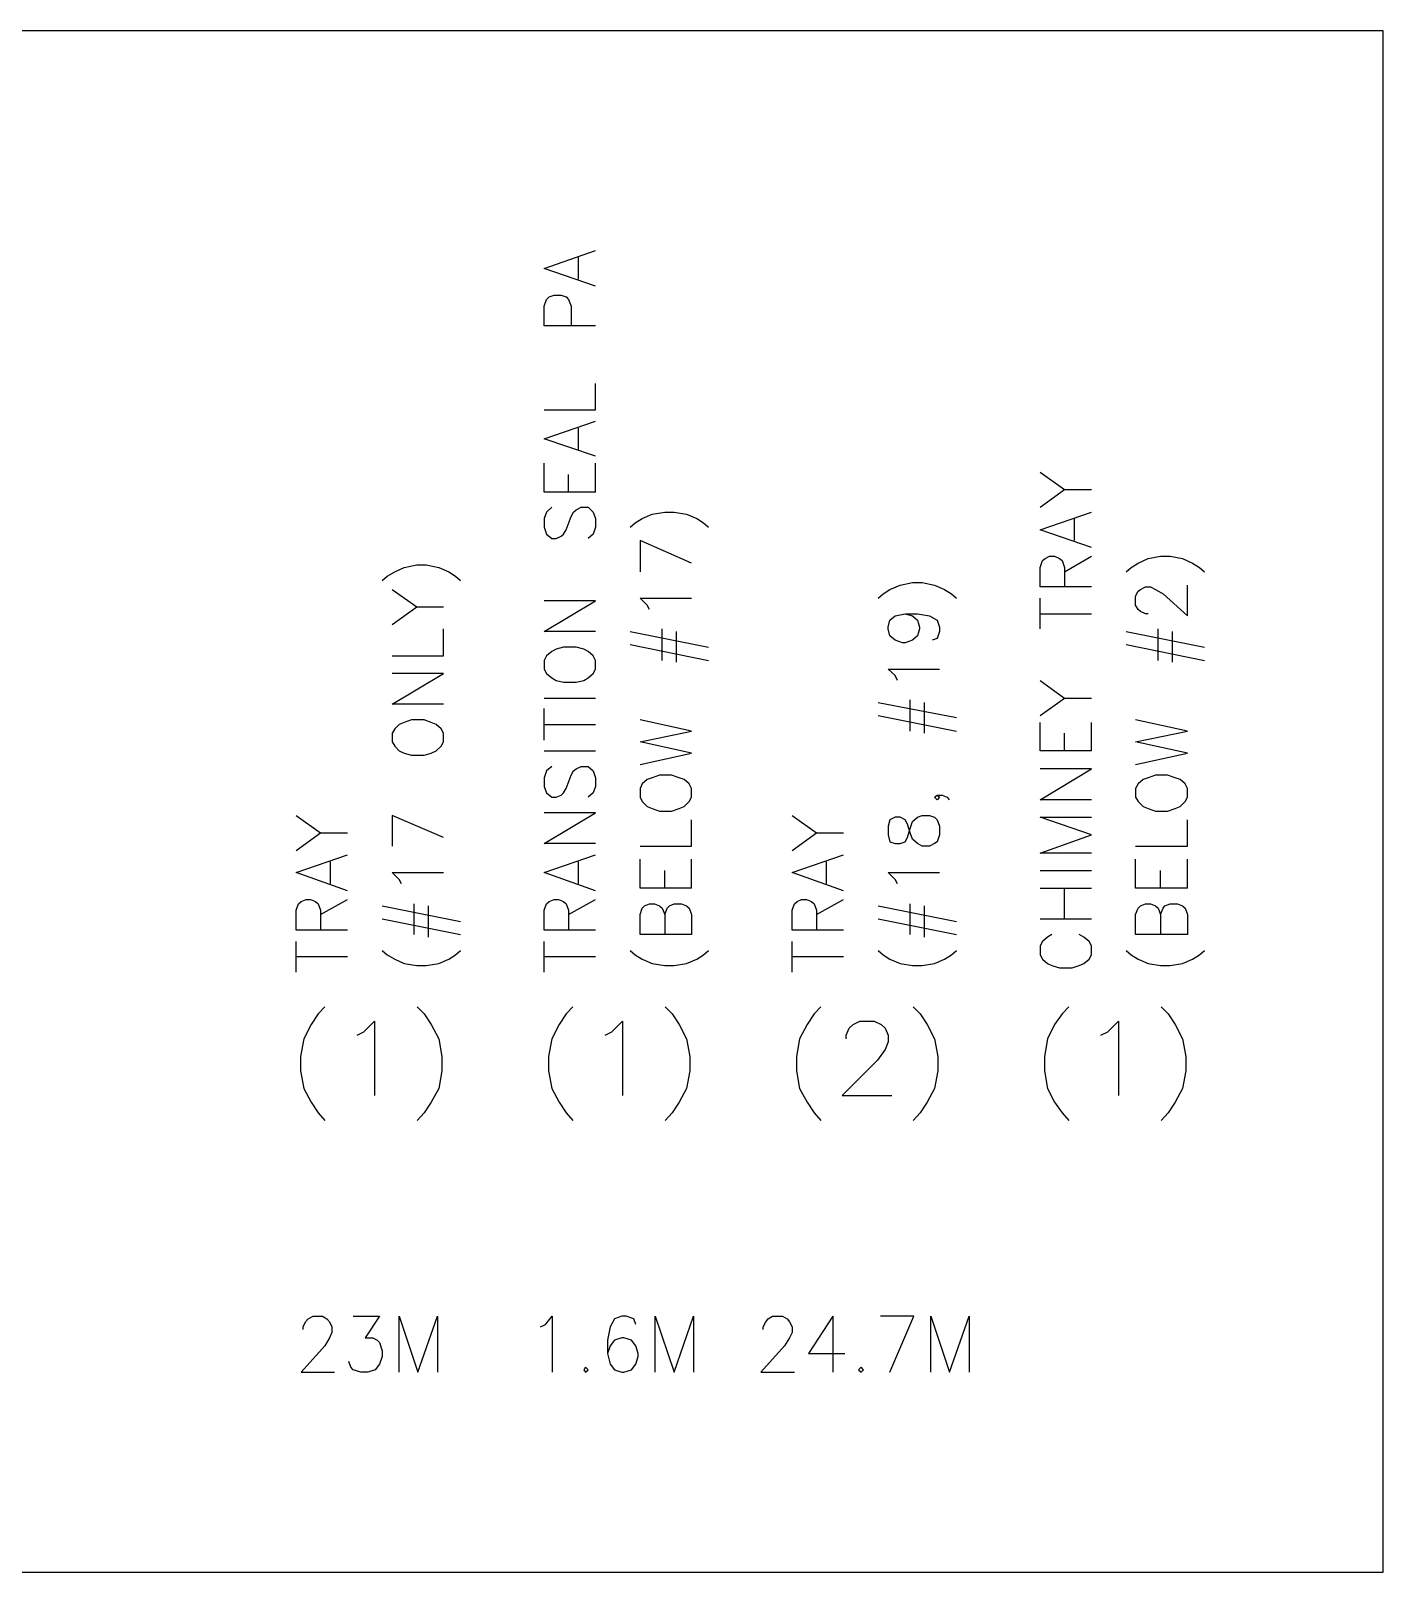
# Model space of a CAD drawing. Header units: inches. Extents: x -15980 to 45789, y -23276 to 2417.
# Drawn here: x 32311 to 34106, y -12406 to -10360 of the extents above; entities that cross this region are included whole.
import ezdxf

# ---------------------------------------------------------------- set-up
doc = ezdxf.new("R2010")
doc.units = ezdxf.units.IN
doc.header["$MEASUREMENT"] = 0
doc.layers.add('Color-7-Line_Weight-25', color=7, linetype='Continuous', lineweight=25)

# ---------------------------------------------------------------- blocks, each defined once
blk = doc.blocks.new('A$C4051302a')
blk.add_lwpolyline([(0, 0), (7225.9, 0), (7225.9, 2046.2), (0, 2046.2)], close=True)
at = {"layer": 'Color-7-Line_Weight-25', "linetype": 'Continuous'}
for p, q in [((6112.2, 1730.5), (6180.5, 1754.7)), ((6158, 1716.4), (6158, 1745.5)), ((6180.5, 1707.2), (6112.2, 1730.5)), ((6112.2, 1680.5), (6115.5, 1689.7)), ((6112.2, 1654.7), (6112.2, 1680.5)), ((6115.5, 1689.7), (6118.8, 1693)), ((6118.8, 1693), (6125.5, 1695.5)), ((6125.5, 1695.5), (6134.7, 1695.5)), ((6134.7, 1695.5), (6141.3, 1693)), ((6141.3, 1693), (6144.7, 1689.7)), ((6144.7, 1689.7), (6148, 1680.5)), ((6148, 1680.5), (6148, 1654.7)), ((6180.5, 1654.7), (6112.2, 1654.7)), ((6180.5, 1543), (6180.5, 1578)), ((6112.2, 1543), (6180.5, 1543)), ((6112.2, 1504.7), (6180.5, 1528)), ((6158, 1489.7), (6158, 1518.9)), ((6180.5, 1481.4), (6112.2, 1504.7)), ((6112.2, 1433.9), (6112.2, 1472.2)), ((6144.7, 1433.9), (6144.7, 1457.2)), ((6180.5, 1433.9), (6180.5, 1472.2)), ((6770.5, 1460.5), (6803, 1437.2)), ((6180.5, 1433.9), (6112.2, 1433.9)), ((6770.5, 1413.9), (6803, 1437.2)), ((6803, 1437.2), (6838.8, 1437.2)), ((6122.2, 1413.9), (6115.5, 1407.2)), ((6154.7, 1410.5), (6161.3, 1413.9)), ((6161.3, 1413.9), (6170.5, 1413.9)), ((6170.5, 1413.9), (6177.2, 1407.2)), ((6115.5, 1407.2), (6112.2, 1398.9)), ((6112.2, 1398.9), (6112.2, 1387.2)), ((6141.3, 1383.9), (6148, 1401.4)), ((6148, 1401.4), (6151.3, 1407.2)), ((6151.3, 1407.2), (6154.7, 1410.5)), ((6177.2, 1407.2), (6180.5, 1398.9)), ((6180.5, 1398.9), (6180.5, 1387.2)), ((6226.3, 1387.2), (6233, 1393)), ((6233, 1393), (6242.2, 1398.9)), ((6242.2, 1398.9), (6255.5, 1404.7)), ((6255.5, 1404.7), (6272.2, 1407.2)), ((6272.2, 1407.2), (6284.7, 1407.2)), ((6284.7, 1407.2), (6301.3, 1404.7)), ((6301.3, 1404.7), (6314.7, 1398.9)), ((6314.7, 1398.9), (6323.8, 1393)), ((6323.8, 1393), (6330.5, 1387.2)), ((6770.5, 1383.9), (6838.8, 1407.2)), ((6816.3, 1369.7), (6816.3, 1398.9)), ((6112.2, 1387.2), (6115.5, 1378)), ((6115.5, 1378), (6122.2, 1372.2)), ((6122.2, 1372.2), (6128, 1372.2)), ((6128, 1372.2), (6134.7, 1375.5)), ((6134.7, 1375.5), (6138, 1378)), ((6138, 1378), (6141.3, 1383.9)), ((6177.2, 1378), (6170.5, 1372.2)), ((6180.5, 1387.2), (6177.2, 1378)), ((6838.8, 1360.5), (6770.5, 1383.9)), ((6308, 1339.7), (6239.7, 1369.7)), ((6239.7, 1369.7), (6239.7, 1328)), ((5913.8, 1328), (5926.3, 1333.9)), ((5926.3, 1333.9), (5943, 1337.2)), ((5943, 1337.2), (5955.5, 1337.2)), ((5955.5, 1337.2), (5972.2, 1333.9)), ((5972.2, 1333.9), (5985.5, 1328)), ((6770.5, 1333.9), (6773.8, 1343)), ((6770.5, 1308), (6770.5, 1333.9)), ((6773.8, 1343), (6777.2, 1345.5)), ((6777.2, 1345.5), (6783, 1348.9)), ((6783, 1348.9), (6789.7, 1348.9)), ((6789.7, 1348.9), (6796.3, 1345.5)), ((6796.3, 1345.5), (6799.7, 1343)), ((6799.7, 1343), (6803, 1333.9)), ((6803, 1328), (6838.8, 1348.9)), ((6803, 1333.9), (6803, 1308)), ((6884.7, 1328), (6891.3, 1333.9)), ((6891.3, 1333.9), (6900.5, 1339.7)), ((6900.5, 1339.7), (6913.8, 1345.5)), ((6913.8, 1345.5), (6930.5, 1348.9)), ((6930.5, 1348.9), (6943, 1348.9)), ((6943, 1348.9), (6959.7, 1345.5)), ((6959.7, 1345.5), (6973, 1339.7)), ((6973, 1339.7), (6982.2, 1333.9)), ((6982.2, 1333.9), (6988.8, 1328)), ((5897.2, 1316.4), (5903.8, 1322.2)), ((5903.8, 1322.2), (5913.8, 1328)), ((5985.5, 1328), (5994.7, 1322.2)), ((5994.7, 1322.2), (6001.3, 1316.4)), ((6571.3, 1304.7), (6584.7, 1310.5)), ((6584.7, 1310.5), (6601.3, 1313.9)), ((6601.3, 1313.9), (6613.8, 1313.9)), ((6613.8, 1313.9), (6630.5, 1310.5)), ((6630.5, 1310.5), (6643.8, 1304.7)), ((6966.3, 1269.7), (6966.3, 1310.5)), ((5910.5, 1304.7), (5943, 1281.4)), ((6112.2, 1248.9), (6180.5, 1289.7)), ((6180.5, 1289.7), (6112.2, 1289.7)), ((6248.8, 1283.9), (6239.7, 1293)), ((6239.7, 1293), (6308, 1293)), ((6555.5, 1293), (6562.2, 1298.9)), ((6562.2, 1298.9), (6571.3, 1304.7)), ((6643.8, 1304.7), (6653, 1298.9)), ((6653, 1298.9), (6659.7, 1293)), ((6838.8, 1308), (6770.5, 1308)), ((6770.5, 1252.2), (6770.5, 1293)), ((6897.2, 1295.5), (6900.5, 1302.2)), ((6897.2, 1283.9), (6897.2, 1295.5)), ((6900.5, 1302.2), (6903.8, 1304.7)), ((6903.8, 1304.7), (6910.5, 1308)), ((6910.5, 1308), (6917.2, 1308)), ((6917.2, 1308), (6923.8, 1304.7)), ((6923.8, 1304.7), (6933.8, 1298.9)), ((6933.8, 1298.9), (6966.3, 1269.7)), ((5910.5, 1258), (5943, 1281.4)), ((5943, 1281.4), (5978.8, 1281.4)), ((6252.2, 1278), (6248.8, 1283.9)), ((6571.3, 1263.9), (6578, 1269.7)), ((6578, 1269.7), (6591.3, 1272.2)), ((6591.3, 1272.2), (6601.3, 1269.7)), ((6591.3, 1272.2), (6608, 1272.2)), ((6601.3, 1269.7), (6608, 1263.9)), ((6608, 1272.2), (6623.8, 1269.7)), ((6623.8, 1269.7), (6633.8, 1263.9)), ((6770.5, 1272.2), (6838.8, 1272.2)), ((6900.5, 1278), (6897.2, 1283.9)), ((6903.8, 1275.5), (6900.5, 1278)), ((6910.5, 1272.2), (6903.8, 1275.5)), ((6913.8, 1272.2), (6910.5, 1272.2)), ((5978.8, 1216.4), (5978.8, 1252.2)), ((6180.5, 1248.9), (6112.2, 1248.9)), ((6226.3, 1248.9), (6330.5, 1228)), ((6268.8, 1210.5), (6268.8, 1252.2)), ((6288, 1208), (6288, 1248.9)), ((6568.8, 1254.7), (6571.3, 1263.9)), ((6568.8, 1252.2), (6568.8, 1254.7)), ((6571.3, 1243), (6568.8, 1252.2)), ((6608, 1263.9), (6610.5, 1254.7)), ((6610.5, 1252.2), (6608, 1243)), ((6610.5, 1254.7), (6610.5, 1252.2)), ((6633.8, 1263.9), (6637.2, 1254.7)), ((6637.2, 1248.9), (6633.8, 1239.7)), ((6637.2, 1254.7), (6637.2, 1248.9)), ((6884.7, 1248.9), (6988.8, 1228)), ((6927.2, 1210.5), (6927.2, 1252.2)), ((6946.3, 1208), (6946.3, 1248.9)), ((6138, 1228), (6128, 1225.5)), ((6154.7, 1228), (6138, 1228)), ((6164.7, 1225.5), (6154.7, 1228)), ((6226.3, 1231.4), (6330.5, 1210.5)), ((6578, 1237.2), (6571.3, 1243)), ((6588, 1233.9), (6578, 1237.2)), ((6591.3, 1233.9), (6588, 1233.9)), ((6601.3, 1237.2), (6591.3, 1233.9)), ((6608, 1243), (6601.3, 1237.2)), ((6633.8, 1239.7), (6627.2, 1237.2)), ((6884.7, 1231.4), (6988.8, 1210.5)), ((5910.5, 1216.4), (5978.8, 1216.4)), ((6115.5, 1216.4), (6112.2, 1210.5)), ((6112.2, 1210.5), (6112.2, 1198.9)), ((6122.2, 1222.2), (6115.5, 1216.4)), ((6128, 1225.5), (6122.2, 1222.2)), ((6170.5, 1222.2), (6164.7, 1225.5)), ((6177.2, 1216.4), (6170.5, 1222.2)), ((6180.5, 1210.5), (6177.2, 1216.4)), ((6180.5, 1198.9), (6180.5, 1210.5)), ((5910.5, 1152.2), (5978.8, 1193)), ((5978.8, 1193), (5910.5, 1193)), ((6112.2, 1198.9), (6115.5, 1193)), ((6115.5, 1193), (6122.2, 1187.2)), ((6122.2, 1187.2), (6128, 1183.9)), ((6164.7, 1183.9), (6170.5, 1187.2)), ((6170.5, 1187.2), (6177.2, 1193)), ((6177.2, 1193), (6180.5, 1198.9)), ((6578, 1190.5), (6568.8, 1198.9)), ((6568.8, 1198.9), (6637.2, 1198.9)), ((6581.3, 1183.9), (6578, 1190.5)), ((6128, 1183.9), (6138, 1181.4)), ((6138, 1181.4), (6154.7, 1181.4)), ((6154.7, 1181.4), (6164.7, 1183.9)), ((6770.5, 1183.9), (6803, 1160.5)), ((5978.8, 1152.2), (5910.5, 1152.2)), ((6112.2, 1160.5), (6180.5, 1160.5)), ((6112.2, 1104.7), (6112.2, 1146.4)), ((6555.5, 1154.7), (6659.7, 1134.7)), ((6598, 1116.4), (6598, 1158)), ((6617.2, 1113.9), (6617.2, 1154.7)), ((6770.5, 1137.2), (6803, 1160.5)), ((6803, 1160.5), (6838.8, 1160.5)), ((5919.7, 1125.5), (5913.8, 1119.7)), ((5926.3, 1128), (5919.7, 1125.5)), ((5936.3, 1131.4), (5926.3, 1128)), ((5953, 1131.4), (5936.3, 1131.4)), ((5962.2, 1128), (5953, 1131.4)), ((5968.8, 1125.5), (5962.2, 1128)), ((5975.5, 1119.7), (5968.8, 1125.5)), ((6112.2, 1125.5), (6180.5, 1125.5)), ((6308, 1116.4), (6239.7, 1131.4)), ((6555.5, 1137.2), (6659.7, 1116.4)), ((6770.5, 1090.5), (6770.5, 1128)), ((6838.8, 1090.5), (6838.8, 1128)), ((6966.3, 1116.4), (6897.2, 1131.4)), ((5913.8, 1119.7), (5910.5, 1113.9)), ((5910.5, 1113.9), (5910.5, 1102.2)), ((5978.8, 1113.9), (5975.5, 1119.7)), ((5978.8, 1102.2), (5978.8, 1113.9)), ((6239.7, 1102.2), (6308, 1116.4)), ((6803, 1090.5), (6803, 1113.9)), ((6897.2, 1102.2), (6966.3, 1116.4)), ((5910.5, 1102.2), (5913.8, 1096.4)), ((5913.8, 1096.4), (5919.7, 1090.5)), ((5919.7, 1090.5), (5926.3, 1087.2)), ((5926.3, 1087.2), (5936.3, 1084.7)), ((5936.3, 1084.7), (5953, 1084.7)), ((5953, 1084.7), (5962.2, 1087.2)), ((5962.2, 1087.2), (5968.8, 1090.5)), ((5968.8, 1090.5), (5975.5, 1096.4)), ((5975.5, 1096.4), (5978.8, 1102.2)), ((6112.2, 1090.5), (6180.5, 1090.5)), ((6308, 1087.2), (6239.7, 1102.2)), ((6239.7, 1072.2), (6308, 1087.2)), ((6838.8, 1090.5), (6770.5, 1090.5)), ((6966.3, 1087.2), (6897.2, 1102.2)), ((6897.2, 1072.2), (6966.3, 1087.2)), ((6122.2, 1069.7), (6115.5, 1063.9)), ((6151.3, 1063.9), (6154.7, 1066.4)), ((6154.7, 1066.4), (6161.3, 1069.7)), ((6161.3, 1069.7), (6170.5, 1069.7)), ((6170.5, 1069.7), (6177.2, 1063.9)), ((6770.5, 1025.5), (6838.8, 1066.4)), ((6838.8, 1066.4), (6770.5, 1066.4)), ((6115.5, 1063.9), (6112.2, 1054.7)), ((6112.2, 1054.7), (6112.2, 1043)), ((6141.3, 1040.5), (6148, 1058)), ((6148, 1058), (6151.3, 1063.9)), ((6177.2, 1063.9), (6180.5, 1054.7)), ((6180.5, 1054.7), (6180.5, 1043)), ((6242.2, 1046.4), (6239.7, 1040.5)), ((6248.8, 1052.2), (6242.2, 1046.4)), ((6255.5, 1054.7), (6248.8, 1052.2)), ((6265.5, 1058), (6255.5, 1054.7)), ((6281.3, 1058), (6265.5, 1058)), ((6291.3, 1054.7), (6281.3, 1058)), ((6298, 1052.2), (6291.3, 1054.7)), ((6304.7, 1046.4), (6298, 1052.2)), ((6308, 1040.5), (6304.7, 1046.4)), ((6900.5, 1046.4), (6897.2, 1040.5)), ((6907.2, 1052.2), (6900.5, 1046.4)), ((6913.8, 1054.7), (6907.2, 1052.2)), ((6923.8, 1058), (6913.8, 1054.7)), ((6939.7, 1058), (6923.8, 1058)), ((6949.7, 1054.7), (6939.7, 1058)), ((6956.3, 1052.2), (6949.7, 1054.7)), ((6963, 1046.4), (6956.3, 1052.2)), ((6966.3, 1040.5), (6963, 1046.4)), ((6112.2, 1043), (6115.5, 1034.7)), ((6115.5, 1034.7), (6122.2, 1028.9)), ((6122.2, 1028.9), (6128, 1028.9)), ((6128, 1028.9), (6134.7, 1031.4)), ((6134.7, 1031.4), (6138, 1034.7)), ((6138, 1034.7), (6141.3, 1040.5)), ((6177.2, 1034.7), (6170.5, 1028.9)), ((6180.5, 1043), (6177.2, 1034.7)), ((6239.7, 1040.5), (6239.7, 1028.9)), ((6239.7, 1028.9), (6242.2, 1023)), ((6304.7, 1023), (6308, 1028.9)), ((6308, 1028.9), (6308, 1040.5)), ((6630.5, 1028.9), (6633.8, 1031.4)), ((6633.8, 1025.5), (6630.5, 1028.9)), ((6633.8, 1031.4), (6637.2, 1028.9)), ((6633.8, 1031.4), (6640.5, 1031.4)), ((6637.2, 1028.9), (6633.8, 1025.5)), ((6640.5, 1031.4), (6647.2, 1028.9)), ((6647.2, 1028.9), (6649.7, 1025.5)), ((6838.8, 1025.5), (6770.5, 1025.5)), ((6897.2, 1040.5), (6897.2, 1028.9)), ((6897.2, 1028.9), (6900.5, 1023)), ((6963, 1023), (6966.3, 1028.9)), ((6966.3, 1028.9), (6966.3, 1040.5)), ((5783, 1004.7), (5815.5, 981.4)), ((5978.8, 975.5), (5910.5, 1004.7)), ((5910.5, 1004.7), (5910.5, 963.9)), ((6112.2, 967.2), (6180.5, 1008)), ((6180.5, 1008), (6112.2, 1008)), ((6242.2, 1023), (6248.8, 1016.4)), ((6248.8, 1016.4), (6255.5, 1013.9)), ((6255.5, 1013.9), (6265.5, 1010.5)), ((6265.5, 1010.5), (6281.3, 1010.5)), ((6281.3, 1010.5), (6291.3, 1013.9)), ((6291.3, 1013.9), (6298, 1016.4)), ((6298, 1016.4), (6304.7, 1023)), ((6441.3, 1004.7), (6473.8, 981.4)), ((6608, 1002.2), (6613.8, 1004.7)), ((6613.8, 1004.7), (6623.8, 1004.7)), ((6623.8, 1004.7), (6630.5, 1002.2)), ((6900.5, 1023), (6907.2, 1016.4)), ((6907.2, 1016.4), (6913.8, 1013.9)), ((6913.8, 1013.9), (6923.8, 1010.5)), ((6923.8, 1010.5), (6939.7, 1010.5)), ((6939.7, 1010.5), (6949.7, 1013.9)), ((6949.7, 1013.9), (6956.3, 1016.4)), ((6956.3, 1016.4), (6963, 1023)), ((6308, 963.9), (6308, 998.9)), ((6571.3, 998.9), (6568.8, 990.5)), ((6568.8, 990.5), (6568.8, 978.9)), ((6578, 1002.2), (6571.3, 998.9)), ((6584.7, 1002.2), (6578, 1002.2)), ((6591.3, 998.9), (6584.7, 1002.2)), ((6594.7, 993), (6591.3, 998.9)), ((6598, 981.4), (6594.7, 993)), ((6594.7, 975.5), (6598, 987.2)), ((6598, 987.2), (6601.3, 996.4)), ((6601.3, 996.4), (6608, 1002.2)), ((6630.5, 1002.2), (6633.8, 998.9)), ((6633.8, 998.9), (6637.2, 990.5)), ((6637.2, 990.5), (6637.2, 978.9)), ((6838.8, 978.9), (6770.5, 1002.2)), ((6770.5, 1002.2), (6838.8, 1002.2)), ((6966.3, 963.9), (6966.3, 998.9)), ((5783, 958), (5815.5, 981.4)), ((5815.5, 981.4), (5851.3, 981.4)), ((6180.5, 967.2), (6112.2, 967.2)), ((6239.7, 963.9), (6308, 963.9)), ((6441.3, 958), (6473.8, 981.4)), ((6473.8, 981.4), (6509.7, 981.4)), ((6568.8, 978.9), (6571.3, 969.7)), ((6571.3, 969.7), (6578, 967.2)), ((6578, 967.2), (6584.7, 967.2)), ((6584.7, 967.2), (6591.3, 969.7)), ((6591.3, 969.7), (6594.7, 975.5)), ((6601.3, 973), (6598, 981.4)), ((6608, 967.2), (6601.3, 973)), ((6613.8, 963.9), (6608, 967.2)), ((6623.8, 963.9), (6613.8, 963.9)), ((6630.5, 967.2), (6623.8, 963.9)), ((6633.8, 969.7), (6630.5, 967.2)), ((6637.2, 978.9), (6633.8, 969.7)), ((6770.5, 954.7), (6838.8, 978.9)), ((6897.2, 963.9), (6966.3, 963.9)), ((5783, 928.9), (5851.3, 952.2)), ((5828.8, 913.9), (5828.8, 943)), ((6112.2, 928.9), (6180.5, 952.2)), ((6158, 913.9), (6158, 943)), ((6239.7, 908), (6239.7, 946.4)), ((6308, 908), (6308, 946.4)), ((6441.3, 928.9), (6509.7, 952.2)), ((6487.2, 913.9), (6487.2, 943)), ((6838.8, 954.7), (6770.5, 954.7)), ((6897.2, 908), (6897.2, 946.4)), ((6966.3, 908), (6966.3, 946.4)), ((5851.3, 904.7), (5783, 928.9)), ((5919.7, 919.7), (5910.5, 928.9)), ((5910.5, 928.9), (5978.8, 928.9)), ((6180.5, 904.7), (6112.2, 928.9)), ((6272.2, 908), (6272.2, 931.4)), ((6509.7, 904.7), (6441.3, 928.9)), ((6578, 919.7), (6568.8, 928.9)), ((6568.8, 928.9), (6637.2, 928.9)), ((6770.5, 931.4), (6838.8, 931.4)), ((6930.5, 908), (6930.5, 931.4)), ((5923, 913.9), (5919.7, 919.7)), ((6308, 908), (6239.7, 908)), ((6581.3, 913.9), (6578, 919.7)), ((6770.5, 908), (6838.8, 908)), ((6803, 867.2), (6803, 908)), ((6966.3, 908), (6897.2, 908)), ((5783, 878.9), (5786.3, 887.2)), ((5786.3, 887.2), (5789.7, 890.5)), ((5789.7, 890.5), (5796.3, 893)), ((5796.3, 893), (5802.2, 893)), ((5802.2, 893), (5808.8, 890.5)), ((5808.8, 890.5), (5812.2, 887.2)), ((5812.2, 887.2), (5815.5, 878.9)), ((5815.5, 873), (5851.3, 893)), ((5897.2, 884.7), (6001.3, 863.9)), ((5939.7, 846.4), (5939.7, 887.2)), ((5958.8, 843), (5958.8, 884.7)), ((6112.2, 878.9), (6115.5, 887.2)), ((6115.5, 887.2), (6118.8, 890.5)), ((6118.8, 890.5), (6125.5, 893)), ((6125.5, 893), (6131.3, 893)), ((6131.3, 893), (6138, 890.5)), ((6138, 890.5), (6141.3, 887.2)), ((6141.3, 887.2), (6144.7, 878.9)), ((6144.7, 873), (6180.5, 893)), ((6239.7, 873), (6242.2, 881.4)), ((6242.2, 881.4), (6245.5, 884.7)), ((6245.5, 884.7), (6252.2, 887.2)), ((6252.2, 887.2), (6258.8, 887.2)), ((6258.8, 887.2), (6265.5, 884.7)), ((6265.5, 884.7), (6268.8, 881.4)), ((6268.8, 881.4), (6272.2, 873)), ((6272.2, 873), (6275.5, 881.4)), ((6275.5, 881.4), (6278.8, 884.7)), ((6278.8, 884.7), (6284.7, 887.2)), ((6284.7, 887.2), (6294.7, 887.2)), ((6294.7, 887.2), (6301.3, 884.7)), ((6301.3, 884.7), (6304.7, 881.4)), ((6304.7, 881.4), (6308, 873)), ((6441.3, 878.9), (6444.7, 887.2)), ((6444.7, 887.2), (6448, 890.5)), ((6448, 890.5), (6453.8, 893)), ((6453.8, 893), (6460.5, 893)), ((6460.5, 893), (6467.2, 890.5)), ((6467.2, 890.5), (6470.5, 887.2)), ((6470.5, 887.2), (6473.8, 878.9)), ((6473.8, 873), (6509.7, 893)), ((6555.5, 884.7), (6659.7, 863.9)), ((6598, 846.4), (6598, 887.2)), ((6617.2, 843), (6617.2, 884.7)), ((6897.2, 873), (6900.5, 881.4)), ((6900.5, 881.4), (6903.8, 884.7)), ((6903.8, 884.7), (6910.5, 887.2)), ((6910.5, 887.2), (6917.2, 887.2)), ((6917.2, 887.2), (6923.8, 884.7)), ((6923.8, 884.7), (6927.2, 881.4)), ((6927.2, 881.4), (6930.5, 873)), ((6930.5, 873), (6933.8, 881.4)), ((6933.8, 881.4), (6936.3, 884.7)), ((6936.3, 884.7), (6943, 887.2)), ((6943, 887.2), (6953, 887.2)), ((6953, 887.2), (6959.7, 884.7)), ((6959.7, 884.7), (6963, 881.4)), ((6963, 881.4), (6966.3, 873)), ((5783, 852.2), (5783, 878.9)), ((5815.5, 878.9), (5815.5, 852.2)), ((5897.2, 867.2), (6001.3, 846.4)), ((6112.2, 852.2), (6112.2, 878.9)), ((6144.7, 878.9), (6144.7, 852.2)), ((6239.7, 846.4), (6239.7, 873)), ((6272.2, 873), (6272.2, 846.4)), ((6308, 873), (6308, 846.4)), ((6441.3, 852.2), (6441.3, 878.9)), ((6473.8, 878.9), (6473.8, 852.2)), ((6555.5, 867.2), (6659.7, 846.4)), ((6770.5, 867.2), (6838.8, 867.2)), ((6897.2, 846.4), (6897.2, 873)), ((6930.5, 873), (6930.5, 846.4)), ((6966.3, 873), (6966.3, 846.4)), ((5851.3, 852.2), (5783, 852.2)), ((6180.5, 852.2), (6112.2, 852.2)), ((6308, 846.4), (6239.7, 846.4)), ((6509.7, 852.2), (6441.3, 852.2)), ((6780.5, 843), (6773.8, 837.2)), ((6786.3, 846.4), (6780.5, 843)), ((6828.8, 843), (6822.2, 846.4)), ((6835.5, 837.2), (6828.8, 843)), ((6966.3, 846.4), (6897.2, 846.4)), ((5783, 796.4), (5783, 837.2)), ((5897.2, 825.5), (5903.8, 819.7)), ((5903.8, 819.7), (5913.8, 813.9)), ((5985.5, 813.9), (5994.7, 819.7)), ((5994.7, 819.7), (6001.3, 825.5)), ((6112.2, 796.4), (6112.2, 837.2)), ((6226.3, 825.5), (6233, 819.7)), ((6233, 819.7), (6242.2, 813.9)), ((6314.7, 813.9), (6323.8, 819.7)), ((6323.8, 819.7), (6330.5, 825.5)), ((6441.3, 796.4), (6441.3, 837.2)), ((6555.5, 825.5), (6562.2, 819.7)), ((6562.2, 819.7), (6571.3, 813.9)), ((6643.8, 813.9), (6653, 819.7)), ((6653, 819.7), (6659.7, 825.5)), ((6773.8, 837.2), (6770.5, 831.4)), ((6770.5, 831.4), (6770.5, 819.7)), ((6770.5, 819.7), (6773.8, 813.9)), ((6838.8, 831.4), (6835.5, 837.2)), ((6835.5, 813.9), (6838.8, 819.7)), ((6838.8, 819.7), (6838.8, 831.4)), ((6884.7, 825.5), (6891.3, 819.7)), ((6891.3, 819.7), (6900.5, 813.9)), ((6973, 813.9), (6982.2, 819.7)), ((6982.2, 819.7), (6988.8, 825.5)), ((5783, 817.2), (5851.3, 817.2)), ((5913.8, 813.9), (5926.3, 808)), ((5926.3, 808), (5943, 805.5)), ((5943, 805.5), (5955.5, 805.5)), ((5955.5, 805.5), (5972.2, 808)), ((5972.2, 808), (5985.5, 813.9)), ((6112.2, 817.2), (6180.5, 817.2)), ((6242.2, 813.9), (6255.5, 808)), ((6255.5, 808), (6272.2, 805.5)), ((6272.2, 805.5), (6284.7, 805.5)), ((6284.7, 805.5), (6301.3, 808)), ((6301.3, 808), (6314.7, 813.9)), ((6441.3, 817.2), (6509.7, 817.2)), ((6571.3, 813.9), (6584.7, 808)), ((6584.7, 808), (6601.3, 805.5)), ((6601.3, 805.5), (6613.8, 805.5)), ((6613.8, 805.5), (6630.5, 808)), ((6630.5, 808), (6643.8, 813.9)), ((6773.8, 813.9), (6780.5, 808)), ((6780.5, 808), (6786.3, 805.5)), ((6786.3, 805.5), (6796.3, 802.2)), ((6796.3, 802.2), (6813, 802.2)), ((6813, 802.2), (6822.2, 805.5)), ((6822.2, 805.5), (6828.8, 808)), ((6828.8, 808), (6835.5, 813.9)), ((6900.5, 813.9), (6913.8, 808)), ((6913.8, 808), (6930.5, 805.5)), ((6930.5, 805.5), (6943, 805.5)), ((6943, 805.5), (6959.7, 808)), ((6959.7, 808), (6973, 813.9)), ((5812.2, 741.4), (5803, 727.2)), ((5821.3, 750.5), (5812.2, 741.4)), ((5943.8, 750.5), (5953, 741.4)), ((5953, 741.4), (5962.2, 727.2)), ((6141.3, 741.4), (6132.2, 727.2)), ((6150.5, 750.5), (6141.3, 741.4)), ((6273, 750.5), (6282.2, 741.4)), ((6282.2, 741.4), (6291.3, 727.2)), ((6470.5, 741.4), (6461.3, 727.2)), ((6479.7, 750.5), (6470.5, 741.4)), ((6602.2, 750.5), (6611.3, 741.4)), ((6611.3, 741.4), (6620.5, 727.2)), ((6799.7, 741.4), (6789.7, 727.2)), ((6808.8, 750.5), (6799.7, 741.4)), ((6931.3, 750.5), (6940.5, 741.4)), ((6940.5, 741.4), (6949.7, 727.2)), ((5803, 727.2), (5793, 708)), ((5863.8, 713), (5873, 717.2)), ((5873, 717.2), (5887.2, 731.4)), ((5887.2, 731.4), (5887.2, 633)), ((5962.2, 727.2), (5972.2, 708)), ((6132.2, 727.2), (6122.2, 708)), ((6193, 713), (6202.2, 717.2)), ((6202.2, 717.2), (6216.3, 731.4)), ((6216.3, 731.4), (6216.3, 633)), ((6291.3, 727.2), (6301.3, 708)), ((6461.3, 727.2), (6451.3, 708)), ((6513, 713), (6517.2, 722.2)), ((6517.2, 722.2), (6522.2, 727.2)), ((6522.2, 727.2), (6531.3, 731.4)), ((6531.3, 731.4), (6550.5, 731.4)), ((6550.5, 731.4), (6559.7, 727.2)), ((6559.7, 727.2), (6564.7, 722.2)), ((6564.7, 722.2), (6568.8, 713)), ((6620.5, 727.2), (6630.5, 708)), ((6789.7, 727.2), (6780.5, 708)), ((6851.3, 713), (6860.5, 717.2)), ((6860.5, 717.2), (6874.7, 731.4)), ((6874.7, 731.4), (6874.7, 633)), ((6949.7, 727.2), (6959.7, 708)), ((5793, 708), (5788.8, 684.7)), ((5972.2, 708), (5976.3, 684.7)), ((6122.2, 708), (6118, 684.7)), ((6301.3, 708), (6305.5, 684.7)), ((6451.3, 708), (6447.2, 684.7)), ((6513, 708), (6513, 713)), ((6568.8, 703.9), (6564.7, 693.9)), ((6568.8, 713), (6568.8, 703.9)), ((6630.5, 708), (6634.7, 684.7)), ((6780.5, 708), (6776.3, 684.7)), ((6959.7, 708), (6963.8, 684.7)), ((5788.8, 684.7), (5788.8, 665.5)), ((5976.3, 684.7), (5976.3, 665.5)), ((6118, 684.7), (6118, 665.5)), ((6305.5, 684.7), (6305.5, 665.5)), ((6447.2, 684.7), (6447.2, 665.5)), ((6554.7, 679.7), (6508, 633)), ((6564.7, 693.9), (6554.7, 679.7)), ((6634.7, 684.7), (6634.7, 665.5)), ((6776.3, 684.7), (6776.3, 665.5)), ((6963.8, 684.7), (6963.8, 665.5)), ((5788.8, 665.5), (5793, 642.2)), ((5976.3, 665.5), (5972.2, 642.2)), ((6118, 665.5), (6122.2, 642.2)), ((6305.5, 665.5), (6301.3, 642.2)), ((6447.2, 665.5), (6451.3, 642.2)), ((6634.7, 665.5), (6630.5, 642.2)), ((6776.3, 665.5), (6780.5, 642.2)), ((6963.8, 665.5), (6959.7, 642.2)), ((5793, 642.2), (5803, 623.9)), ((5972.2, 642.2), (5962.2, 623.9)), ((6122.2, 642.2), (6132.2, 623.9)), ((6301.3, 642.2), (6291.3, 623.9)), ((6451.3, 642.2), (6461.3, 623.9)), ((6630.5, 642.2), (6620.5, 623.9)), ((6780.5, 642.2), (6789.7, 623.9)), ((6959.7, 642.2), (6949.7, 623.9)), ((5803, 623.9), (5812.2, 609.7)), ((5962.2, 623.9), (5953, 609.7)), ((6132.2, 623.9), (6141.3, 609.7)), ((6291.3, 623.9), (6282.2, 609.7)), ((6461.3, 623.9), (6470.5, 609.7)), ((6508, 633), (6573.8, 633)), ((6620.5, 623.9), (6611.3, 609.7)), ((6789.7, 623.9), (6799.7, 609.7)), ((6949.7, 623.9), (6940.5, 609.7)), ((5812.2, 609.7), (5821.3, 599.7)), ((5953, 609.7), (5943.8, 599.7)), ((6141.3, 609.7), (6150.5, 599.7)), ((6282.2, 609.7), (6273, 599.7)), ((6470.5, 609.7), (6479.7, 599.7)), ((6611.3, 609.7), (6602.2, 599.7)), ((6799.7, 609.7), (6808.8, 599.7)), ((6940.5, 609.7), (6931.3, 599.7)), ((5792.2, 325.5), (5795.5, 332.2)), ((5795.5, 332.2), (5798.8, 336.3)), ((5798.8, 336.3), (5805.5, 339.7)), ((5805.5, 339.7), (5818, 339.7)), ((5818, 339.7), (5823.8, 336.3)), ((5823.8, 336.3), (5827.2, 332.2)), ((5827.2, 332.2), (5830.5, 325.5)), ((5858.8, 339.7), (5893.8, 339.7)), ((5893.8, 339.7), (5874.7, 311.3)), ((5919.7, 265.5), (5919.7, 339.7)), ((5919.7, 339.7), (5944.7, 265.5)), ((5944.7, 265.5), (5970.5, 339.7)), ((5970.5, 339.7), (5970.5, 265.5)), ((6107.2, 325.5), (6113.8, 328.8)), ((6113.8, 328.8), (6123, 339.7)), ((6123, 339.7), (6123, 265.5)), ((6205.5, 336.3), (6199.7, 325.5)), ((6215.5, 339.7), (6205.5, 336.3)), ((6221.3, 339.7), (6215.5, 339.7)), ((6231.3, 336.3), (6221.3, 339.7)), ((6233.8, 328.8), (6231.3, 336.3)), ((6259.7, 265.5), (6259.7, 339.7)), ((6259.7, 339.7), (6284.7, 265.5)), ((6284.7, 265.5), (6310.5, 339.7)), ((6310.5, 339.7), (6310.5, 265.5)), ((6403, 325.5), (6406.3, 332.2)), ((6406.3, 332.2), (6409.7, 336.3)), ((6409.7, 336.3), (6415.5, 339.7)), ((6415.5, 339.7), (6428.8, 339.7)), ((6428.8, 339.7), (6434.7, 336.3)), ((6434.7, 336.3), (6438, 332.2)), ((6438, 332.2), (6441.3, 325.5)), ((6495.5, 339.7), (6463, 290.5)), ((6495.5, 339.7), (6495.5, 265.5)), ((6603, 339.7), (6558.8, 339.7)), ((6571.3, 265.5), (6603, 339.7)), ((6625.5, 265.5), (6625.5, 339.7)), ((6625.5, 339.7), (6650.5, 265.5)), ((6650.5, 265.5), (6676.3, 339.7)), ((6676.3, 339.7), (6676.3, 265.5)), ((5792.2, 322.2), (5792.2, 325.5)), ((5827.2, 311.3), (5821.3, 300.5)), ((5830.5, 318), (5827.2, 311.3)), ((5830.5, 325.5), (5830.5, 318)), ((5874.7, 311.3), (5884.7, 311.3)), ((5884.7, 311.3), (5890.5, 308)), ((5890.5, 308), (5893.8, 304.7)), ((6199.7, 325.5), (6196.3, 308)), ((6196.3, 308), (6196.3, 290.5)), ((6205.5, 308), (6199.7, 300.5)), ((6215.5, 311.3), (6205.5, 308)), ((6218, 311.3), (6215.5, 311.3)), ((6228, 308), (6218, 311.3)), ((6233.8, 300.5), (6228, 308)), ((6403, 322.2), (6403, 325.5)), ((6438, 311.3), (6431.3, 300.5)), ((6441.3, 318), (6438, 311.3)), ((6441.3, 325.5), (6441.3, 318)), ((5821.3, 300.5), (5789.7, 265.5)), ((5893.8, 304.7), (5897.2, 293.8)), ((5897.2, 293.8), (5897.2, 286.3)), ((6199.7, 300.5), (6196.3, 290.5)), ((6196.3, 290.5), (6199.7, 276.3)), ((6237.2, 290.5), (6233.8, 300.5)), ((6237.2, 286.3), (6237.2, 290.5)), ((6431.3, 300.5), (6399.7, 265.5)), ((6463, 290.5), (6511.3, 290.5)), ((5855.5, 272.2), (5853, 279.7)), ((5858.8, 268.8), (5855.5, 272.2)), ((5868.8, 265.5), (5858.8, 268.8)), ((5888, 268.8), (5878, 265.5)), ((5893.8, 276.3), (5888, 268.8)), ((5897.2, 286.3), (5893.8, 276.3)), ((6167.2, 272.2), (6164.7, 268.8)), ((6164.7, 268.8), (6167.2, 265.5)), ((6170.5, 268.8), (6167.2, 272.2)), ((6167.2, 265.5), (6170.5, 268.8)), ((6199.7, 276.3), (6205.5, 268.8)), ((6205.5, 268.8), (6215.5, 265.5)), ((6218, 265.5), (6228, 268.8)), ((6228, 268.8), (6233.8, 276.3)), ((6233.8, 276.3), (6237.2, 286.3)), ((6533, 272.2), (6529.7, 268.8)), ((6529.7, 268.8), (6533, 265.5)), ((6536.3, 268.8), (6533, 272.2)), ((6533, 265.5), (6536.3, 268.8)), ((5789.7, 265.5), (5833.8, 265.5)), ((5878, 265.5), (5868.8, 265.5)), ((6215.5, 265.5), (6218, 265.5)), ((6399.7, 265.5), (6444.7, 265.5))]:
    blk.add_line(p, q, dxfattribs=at)

msp = doc.modelspace()

# ---------------------------------------------------------------- block references
msp.add_blockref('A$C4051302a', (26880.45, -12405.997))

doc.saveas('drawing.dxf')
